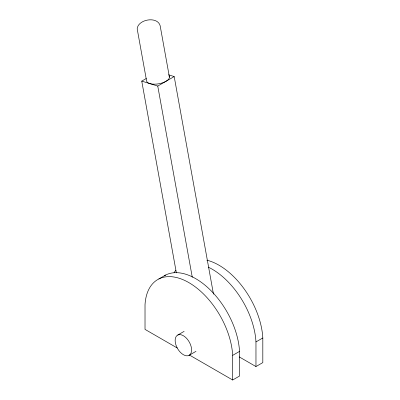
<?xml version="1.0" encoding="UTF-8"?>
<svg xmlns="http://www.w3.org/2000/svg" width="400" height="400" viewBox="0 0 400 400"><rect width="100%" height="100%" fill="white"/><g stroke="black" fill="none" stroke-linecap="round" stroke-linejoin="round"><path stroke-width="0.6" d="M176.375 272.92L141.75 81.115L146.37 78.445M141.75 81.115L157.755 86.055L174.195 76.565L213.48 294.195M158.81 278.98L165.66 275.025M177.755 335.045L184.15 331.355M188.985 355.385A11.62 6.71 60 0 0 185.76 337.515A11.62 6.71 60 0 0 175.365 342.745A11.62 6.71 60 0 0 188.985 355.385L196.015 351.33M239.53 351.405L239.53 376.045L232.68 380L232.68 355.36L239.53 351.405A62.115 35.86 60 0 0 210.825 290.49A62.115 35.86 60 0 0 164.095 275.905M262.815 337.965L262.815 362.605L255.965 366.555L255.965 341.915L262.815 337.965A62.115 35.86 60 0 0 206.83 260.175M168.475 74.8L174.195 76.565M239.285 356.925L255.965 366.555M177.255 348L145.02 329.39L145.02 304.75A62.115 35.86 60 0 1 188.85 282.605A62.115 35.86 60 0 1 232.68 355.36M189.63 355.145L232.68 380M169.44 77.23L160.13 25.64C157.32 15.88 137.92 19.32 137.185 28.86L146.5 80.45A11.62 5.015 -10.2 0 0 159.32 83.69A11.62 5.015 -10.2 0 0 169.09 75.965M157.755 86.055L192.27 277.25M174.015 272.68A62.115 35.86 60 0 1 175.88 270.32M208.29 267.14A62.115 35.86 60 0 1 255.965 341.915"/></g></svg>
